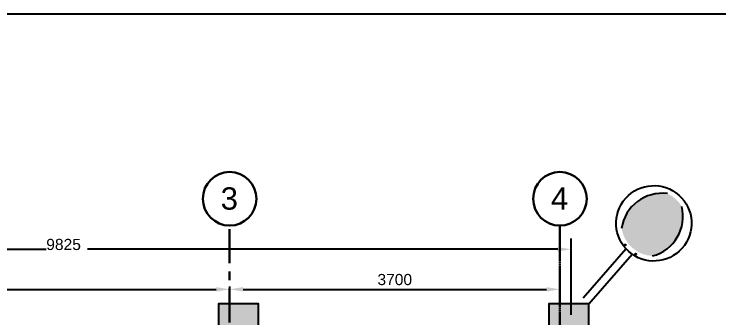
# Model space of a CAD drawing. Header units: millimetres. Extents: x -39622 to 74940, y -5067 to 43318.
# Drawn here: x -29991 to -22095, y 16399 to 19800 of the extents above; entities that cross this region are included whole.
import ezdxf

# ---------------------------------------------------------------- set-up
doc = ezdxf.new("R2010")
doc.units = ezdxf.units.MM
doc.linetypes.add('Grid Line', pattern=[22.225, 12.7, -3.175, 3.175, -3.175])
for name, color, linetype, lineweight in [('A-ANNO-DIMS', 211, 'Continuous', 30), ('S-GRID', 1, 'Continuous', 30), ('S-GRID-IDEN', 1, 'Continuous', 30)]:
    doc.layers.add(name, color=color, linetype=linetype, lineweight=lineweight)
doc.layers.add('proposed-street-light', color=10, linetype='Continuous')
doc.styles.add('Arial', font='arial.ttf', dxfattribs={"height": 125})
doc.styles.add('Arial_1', font='arial.ttf', dxfattribs={"height": 249.9999999999998})
doc.dimstyles.new('MM_Diagonal_-_2_5mm_Arial', dxfattribs={"dimscale": 304.8, "dimtxt": 127.5324249946213, "dimasz": 0.4921259842519684, "dimexe": 0.3937007874015747, "dimexo": 0.2460629921259842, "dimgap": 0.1476377952755905, "dimtad": 1, "dimdec": 0, "dimzin": 0, "dimdsep": 46, "dimtxsty": 'Arial', "dimsah": 1, "dimcen": 0.09, "dimazin": 0, "dimtfac": 1, "dimtdec": 4, "dimtix": 1, "dimtmove": 0, "dimatfit": 3, "dimfxl": 0, "dimtvp": 1, "dimtolj": 1, "dimtzin": 0, "dimarcsym": 0})
doc.dimstyles.new('MM_Diagonal_-_2_5mm_Arial_1', dxfattribs={"dimscale": 304.8, "dimtxt": 127.5324249946213, "dimasz": 0.4921259842519684, "dimexe": 0.3937007874015747, "dimexo": 0.2460629921259842, "dimgap": 0.1476377952755905, "dimtad": 1, "dimdec": 0, "dimzin": 0, "dimdsep": 46, "dimtxsty": 'Arial', "dimsah": 1, "dimcen": 0.09, "dimazin": 0, "dimtfac": 1, "dimtdec": 4, "dimtix": 1, "dimtmove": 2, "dimatfit": 3, "dimfxl": 0, "dimtvp": 1, "dimtolj": 1, "dimtzin": 0, "dimarcsym": 0})

# ---------------------------------------------------------------- blocks, each defined once
blk = doc.blocks.new('Grid - MM_Grid Head - Circle-33642-Level 1')
at = {"layer": 'S-GRID-IDEN'}
blk.add_circle((0, 0), 6.000000000000006, dxfattribs=at)
blk = doc.blocks.new('*D50')
at = {"layer": 'A-ANNO-DIMS', "color": 0, "lineweight": -2}
for p, q in [((-33575.98011625142, 16749.97144574248), (-33575.98011625142, 16598.9054285645)), ((-27575.98011625142, 16749.97144574248), (-27575.98011625142, 16598.9054285645)), ((-33425.98011625142, 16718.9054285645), (-27725.98011625142, 16718.9054285645))]:
    blk.add_line(p, q, dxfattribs=at)
at = {"layer": 'A-ANNO-DIMS', "color": 0}
for points in [[(-33425.98011625142, 16743.9054285645), (-33425.98011625142, 16693.9054285645), (-33575.98011625142, 16718.9054285645)], [(-27725.98011625142, 16743.9054285645), (-27725.98011625142, 16693.9054285645), (-27575.98011625142, 16718.9054285645)]]:
    blk.add_solid(points, dxfattribs=at)
at = {"layer": 'Defpoints', "color": 0}
for p in [(-33575.98011625142, 16824.97144574248), (-27575.98011625142, 16824.97144574248), (-27575.98011625142, 16718.9054285645)]:
    blk.add_point(p, dxfattribs=at)
at = {"layer": 'A-ANNO-DIMS', "color": 0, "insert": (-30575.98011625142, 16827.72705202971), "char_height": 125, "width": 461.471174749768, "attachment_point": 5, "style": 'Arial'}
blk.add_mtext('\\A1;6000', dxfattribs=at)
blk = doc.blocks.new('*D51')
at = {"layer": 'A-ANNO-DIMS', "color": 0, "lineweight": -2}
for p, q in [((-27575.98011625142, 16749.97144574248), (-27575.98011625142, 16598.9054285645)), ((-23875.98011625142, 16749.97144574248), (-23875.98011625142, 16598.9054285645)), ((-27425.98011625142, 16718.9054285645), (-24025.98011625142, 16718.9054285645))]:
    blk.add_line(p, q, dxfattribs=at)
at = {"layer": 'A-ANNO-DIMS', "color": 0}
for points in [[(-27425.98011625142, 16743.9054285645), (-27425.98011625142, 16693.9054285645), (-27575.98011625142, 16718.9054285645)], [(-24025.98011625142, 16743.9054285645), (-24025.98011625142, 16693.9054285645), (-23875.98011625142, 16718.9054285645)]]:
    blk.add_solid(points, dxfattribs=at)
at = {"layer": 'Defpoints', "color": 0}
for p in [(-27575.98011625142, 16824.97144574248), (-23875.98011625142, 16824.97144574248), (-23875.98011625142, 16718.9054285645)]:
    blk.add_point(p, dxfattribs=at)
at = {"layer": 'A-ANNO-DIMS', "color": 0, "insert": (-25725.98011625142, 16827.76968504471), "char_height": 125, "width": 461.471174749768, "attachment_point": 5, "style": 'Arial'}
blk.add_mtext('\\A1;3700', dxfattribs=at)
blk = doc.blocks.new('*D52')
at = {"layer": 'A-ANNO-DIMS', "color": 0, "lineweight": -2}
for p, q in [((-33575.98011625142, 16431.8901344662), (-33575.98011625142, 17287.05623513662)), ((-23750.98011625142, 16431.8901344662), (-23750.98011625142, 17287.05623513662)), ((-33425.98011625142, 17167.05623513662), (-29632.1621749414, 17167.05623513662)), ((-23900.98011625142, 17167.05623513662), (-29167.92956921153, 17167.05623513662))]:
    blk.add_line(p, q, dxfattribs=at)
at = {"layer": 'A-ANNO-DIMS', "color": 0}
for points in [[(-33425.98011625142, 17192.05623513662), (-33425.98011625142, 17142.05623513662), (-33575.98011625142, 17167.05623513662)], [(-23900.98011625142, 17192.05623513662), (-23900.98011625142, 17142.05623513662), (-23750.98011625142, 17167.05623513662)]]:
    blk.add_solid(points, dxfattribs=at)
at = {"layer": 'Defpoints', "color": 0}
for p in [(-23750.98011625142, 17167.05623513662), (-33575.98011625142, 16356.8901344662), (-23750.98011625142, 16356.8901344662)]:
    blk.add_point(p, dxfattribs=at)
at = {"layer": 'A-ANNO-DIMS', "color": 0, "insert": (-29630.78145945135, 17283.9054285645), "char_height": 125, "width": 461.471174749768, "attachment_point": 1, "line_spacing_factor": 0.9417779076525877, "style": 'Arial'}
blk.add_mtext('\\A1;9825', dxfattribs=at)
blk = doc.blocks.new('wergfewrte')
at = {"layer": 'proposed-street-light'}
h = blk.add_hatch(color=256, dxfattribs=at)
edge = h.paths.add_edge_path()
edge.add_ellipse((744.6505581538695, -2720.972479568092), major_axis=(-817.5526004762714, -16.26562399387218), ratio=0.9999999995802205, start_angle=230.5684778519763, end_angle=309.4314258332143, ccw=False)
edge.add_ellipse((408.115879249257, -2661.235863572394), major_axis=(-1024.421226715624, -20.38145135913044), ratio=0.9999999995802227, start_angle=124.11348209632041, end_angle=213.476050078199, ccw=False)
edge.add_ellipse((744.6505581936472, -2720.972479709437), major_axis=(-817.5526280481931, -16.2642397328104), ratio=0.99999999958023, start_angle=72.97893843803212, end_angle=107.0211592710103, ccw=False)
edge.add_ellipse((1078.543003396371, -2647.897939297358), major_axis=(-1024.421221689923, -20.38170447501188), ratio=0.9999999995802207, start_angle=326.523831510296, end_angle=415.88639949217463, ccw=False)
at = {"layer": 'proposed-street-light', "lineweight": -2}
for p, q in [((568.2667912919169, -136.6128144366921), (613.4573147737101, -1785.416293405937)), ((779.7397242793013, -150.1134881319849), (824.4017580732616, -1779.634713053028))]:
    blk.add_line(p, q, dxfattribs=at)
at = {"layer": 'proposed-street-light'}
for centre, major_axis, ratio, start_param, end_param in [((744.6505581209021, -2720.972479769185), (-944.5231238408203, -18.7913334046682), 0.9999999995802233, 3.141592271975314, 9.4247775791549), ((1078.543003300954, -2647.897939293847), (-1024.421234242897, -20.38106600005183), 0.9999999995802249, -0.5842687379932723, 0.9754023013502278), ((408.1158793067625, -2661.235863528462), (-1024.421195652406, -20.38300559627655), 0.9999999995802185, 2.166187391581676, 3.725858430925182)]:
    blk.add_ellipse(centre, major_axis=major_axis, ratio=ratio, start_param=start_param, end_param=end_param, dxfattribs=at)
at = {"layer": 'proposed-street-light', "lineweight": -2}
for centre, major_axis, ratio, start_param, end_param in [((553.2583152706757, -1843.144857099163), (-14.75943907472072, -0.2922802564339084), 0.9999999995801117, 3.141684346281179, 9.424869653460766), ((902.2797338656565, -1837.283669166905), (-14.75949561951603, -0.2894107912182443), 0.9999999995803581, 3.14187876150907, 9.425064068688656)]:
    blk.add_ellipse(centre, major_axis=major_axis, ratio=ratio, start_param=start_param, end_param=end_param, dxfattribs=at)

msp = doc.modelspace()

# ---------------------------------------------------------------- hatches: boundary and pattern name
h = msp.add_hatch(color=8)
h.dxf.hatch_style = 1
h.paths.add_polyline_path([(-27700.98011625142, 16106.8901344662), (-27250.98011625142, 16106.8901344662), (-27250.98011625142, 16556.8901344662), (-27700.98011625142, 16556.8901344662)])
h = msp.add_hatch(color=8)
h.dxf.hatch_style = 1
h.paths.add_polyline_path([(-24000.98011625142, 16106.8901344662), (-23550.98011625142, 16106.8901344662), (-23550.98011625142, 16556.8901344662), (-24000.98011625142, 16556.8901344662)])

# ---------------------------------------------------------------- linework, layer by layer
for points in [[(-39621.58732510824, -4916.224112619238), (-17399.40674034372, -4916.224112619238), (-17399.40674034372, 19799.5422743422), (-39621.58732510824, 19799.5422743422)], [(-27700.98011625142, 16106.8901344662), (-27250.98011625142, 16106.8901344662), (-27250.98011625142, 16556.8901344662), (-27700.98011625142, 16556.8901344662)], [(-24000.98011625142, 16106.8901344662), (-23550.98011625142, 16106.8901344662), (-23550.98011625142, 16556.8901344662), (-24000.98011625142, 16556.8901344662)]]:
    msp.add_lwpolyline(points, close=True)
at = {"layer": 'S-GRID', "linetype": 'Grid Line', "ltscale": 30}
msp.add_line((-27575.98011625143, 6344.856248012016), (-27575.98011625142, 17432.89802218556), dxfattribs=at)
at = {"layer": 'S-GRID', "linetype": 'Grid Line'}
msp.add_line((-23875.98011625143, 6344.856248012016), (-23875.98011625142, 17432.89802218556), dxfattribs=at)

# ---------------------------------------------------------------- block references
at = {"xscale": 0.4469683696918172, "yscale": 0.4469683696918172, "zscale": 0.4469683696918172, "rotation": 137.1771130147452}
msp.add_blockref('wergfewrte', (-23406.18934764934, 16339.45331133139), dxfattribs=at)
at = {"layer": 'S-GRID-IDEN', "xscale": 49.99999999999998, "yscale": 49.99999999999998, "zscale": 49.99999999999998}
for p in [(-27575.98011625143, 17732.89802218556), (-23875.98011625142, 17732.89802218556)]:
    msp.add_blockref('Grid - MM_Grid Head - Circle-33642-Level 1', p, dxfattribs=at)

# ---------------------------------------------------------------- texts
at = {"layer": 'S-GRID-IDEN', "char_height": 249.9999999999998, "width": 240.5062499999998, "attachment_point": 1, "style": 'Arial_1'}
for s, insert in [('3', (-27676.7911510099, 17860.85826323177)), ('4', (-23976.7911510099, 17860.85826323177))]:
    msp.add_mtext(s, dxfattribs=dict(at, insert=insert))

# ---------------------------------------------------------------- dimensions: what is measured, and where the dimension line sits
at = {"layer": 'A-ANNO-DIMS'}
dim = msp.add_linear_dim(base=(-23750.98011625142, 17167.05623513662), p1=(-33575.98011625142, 16356.8901344662), p2=(-23750.98011625142, 16356.8901344662), dimstyle='MM_Diagonal_-_2_5mm_Arial_1', override={"dimpost": '<>', "dimfxl": 7650.310304897173}, dxfattribs=at)
dim.commit()
dim.dimension.update_dxf_attribs({"geometry": '*D52', "text_midpoint": (-29400.04587207647, 17200.57209523116), "dimtype": 160})
for base, p1, p2, picture, middle in [((-27575.98011625142, 16718.9054285645), (-33575.98011625142, 16824.97144574248), (-27575.98011625142, 16824.97144574248), '*D50', (-30575.98011625142, 16827.72705202971)), ((-23875.98011625142, 16718.9054285645), (-27575.98011625142, 16824.97144574248), (-23875.98011625142, 16824.97144574248), '*D51', (-25725.98011625142, 16827.76968504471))]:
    dim = msp.add_linear_dim(base=base, p1=p1, p2=p2, dimstyle='MM_Diagonal_-_2_5mm_Arial', override={"dimpost": '<>', "dimfxl": 3700}, dxfattribs=at)
    dim.commit()
    dim.dimension.update_dxf_attribs({"geometry": picture, "text_midpoint": middle})

doc.saveas('drawing.dxf')
